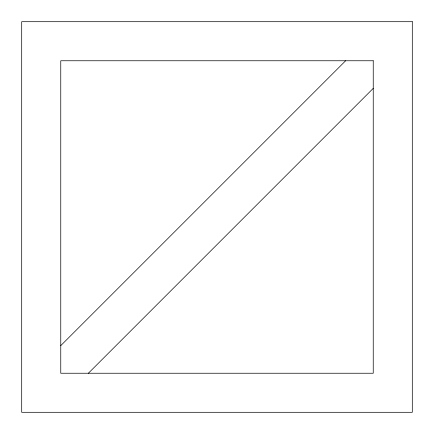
<?xml version="1.0" encoding="UTF-8"?>
<svg xmlns="http://www.w3.org/2000/svg" width="434" height="434" viewBox="0 0 434 434"><rect width="100%" height="100%" fill="white"/><g stroke="black" fill="none" stroke-linecap="round" stroke-linejoin="round"><path stroke-width="0.65" d="M60.76 345.621L345.621 60.76M88.379 373.24L373.24 88.379M412.3 21.7L21.7 21.7L21.7 412.3L412.3 412.3L412.3 21.7M373.24 60.76L60.76 60.76L60.76 373.24L373.24 373.24L373.24 60.76"/></g></svg>
